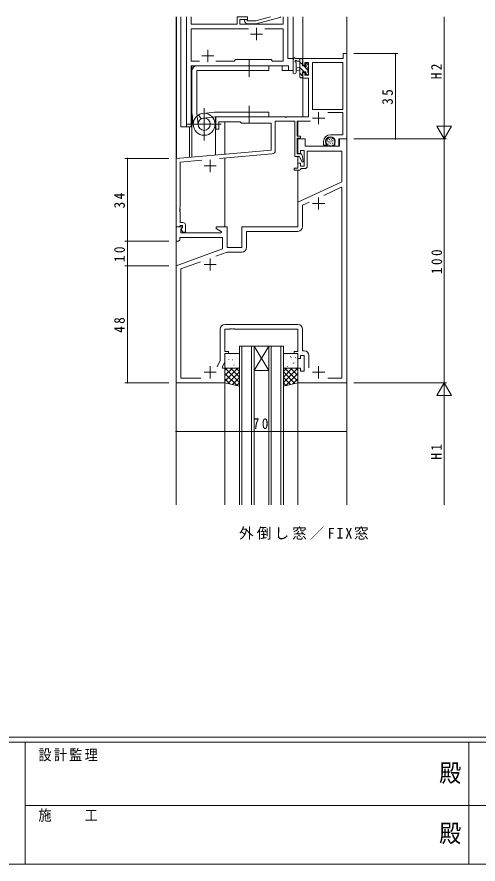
# Model space of a CAD drawing. Units: millimetres, scale not verified. Extents: x -567 to 567, y -403 to 403.
# Drawn here: x -198.2 to -8.9, y -403 to -55.6 of the extents above; entities that cross this region are included whole.
import ezdxf
from ezdxf.enums import TextEntityAlignment as Align

# ---------------------------------------------------------------- set-up
doc = ezdxf.new("R2010")
doc.units = ezdxf.units.MM
doc.header["$LTSCALE"] = 2
for name, color, linetype, lineweight in [('0-1_YKK_ZWAK', 7, 'Continuous', 18), ('0-3_YKK_11', 7, 'Continuous', 18), ('0-4_YKK_12', 2, 'Continuous', 18), ('0-5_YKK_13', 4, 'Continuous', 18), ('0-6_YKK_D', 6, 'Continuous', 18)]:
    doc.layers.add(name, color=color, linetype=linetype, lineweight=lineweight)
doc.layers.add('0-2_USER1', color=7, linetype='Continuous')
doc.styles.add('ＭＳ ゴシック', font='')
doc.styles.get('ＭＳ ゴシック').set_extended_font_data('MS Gothic')

msp = doc.modelspace()

# ---------------------------------------------------------------- linework, layer by layer
at = {"layer": '0-1_YKK_ZWAK'}
for p, q in [((537.274, -351), (-562.726, -351)), ((483.274, -353), (-562.726, -353)), ((-194.726, -353), (-194.726, -403)), ((-12.726, -353), (-12.726, -403)), ((-194.726, -378.999), (-10.726, -378.999)), ((-10.726, -378.999), (173.274, -378.999)), ((-562.726, -403), (483.274, -403))]:
    msp.add_line(p, q, dxfattribs=at)
at = {"layer": '0-3_YKK_11'}
for p, q in [((-128.626, -100.643), (-128.626, -55.642)), ((-126.696, -55.642), (-126.696, -58.643)), ((-126.696, -58.643), (-107.726, -58.643)), ((-107.726, -55.643), (-103.526, -55.643)), ((-107.726, -58.643), (-107.726, -55.643)), ((-106.726, -56.643), (-106.726, -58.643)), ((-103.526, -56.643), (-106.726, -56.643)), ((-106.726, -58.643), (-88.956, -58.643)), ((-103.875, -58.443), (-104.65, -57.667)), ((-99.929, -58.443), (-103.875, -58.443)), ((-103.802, -56.818), (-103.377, -57.243)), ((-103.526, -55.643), (-103.526, -56.643)), ((-103.377, -57.243), (-100.087, -57.243)), ((-100.087, -57.243), (-94.113, -55.642)), ((-90.197, -55.835), (-99.929, -58.443)), ((-89.919, -55.642), (-90.197, -55.835)), ((-88.956, -58.643), (-88.956, -55.642)), ((-87.026, -55.642), (-87.026, -72.643)), ((-126.696, -60.573), (-126.696, -73.713)), ((-103.176, -60.573), (-126.696, -60.573)), ((-99.826, -60.143), (-99.826, -65.143)), ((-88.956, -60.573), (-96.476, -60.573)), ((-88.956, -73.713), (-88.956, -60.573)), ((-102.326, -62.643), (-97.326, -62.643)), ((-119.826, -69.143), (-119.826, -74.143)), ((-122.326, -71.643), (-117.326, -71.643)), ((-87.026, -72.643), (-84.826, -72.643)), ((-84.826, -72.643), (-84.826, -77.643)), ((-80.826, -72.642), (-80.826, -75.442)), ((-64.226, -72.642), (-80.826, -72.642)), ((-64.226, -70.642), (-64.226, -72.642)), ((-62.826, -70.642), (-64.226, -70.642)), ((-62.826, -105.642), (-62.826, -70.642)), ((-126.696, -73.713), (-123.176, -73.713)), ((-126.696, -75.643), (-126.696, -100.643)), ((-86.756, -75.643), (-126.696, -75.643)), ((-116.476, -73.713), (-108.996, -73.713)), ((-108.996, -73.713), (-108.426, -73.143)), ((-108.426, -73.143), (-93.826, -73.143)), ((-93.826, -73.143), (-93.256, -73.713)), ((-93.256, -73.713), (-88.956, -73.713)), ((-86.756, -77.643), (-86.756, -75.643)), ((-80.826, -75.442), (-80.026, -75.442)), ((-80.026, -74.272), (-78.526, -74.272)), ((-80.026, -75.442), (-80.026, -74.272)), ((-78.526, -74.272), (-78.526, -79.542)), ((-76.896, -74.272), (-76.896, -93.642)), ((-64.456, -74.272), (-76.896, -74.272)), ((-76.896, -74.272), (-76.896, -93.642)), ((-64.456, -93.642), (-64.456, -74.272)), ((-84.826, -77.643), (-86.756, -77.643)), ((-80.826, -78.442), (-80.826, -80.742)), ((-80.026, -78.442), (-80.826, -78.442)), ((-80.026, -79.542), (-80.026, -78.442)), ((-78.526, -79.542), (-80.026, -79.542)), ((-80.826, -80.742), (-78.526, -80.742)), ((-78.526, -80.742), (-78.526, -96.642)), ((-76.896, -93.642), (-64.456, -93.642)), ((-116.526, -96.642), (-116.526, -101.642)), ((-88.284, -96.642), (-116.526, -96.642)), ((-88.101, -96.762), (-88.284, -96.642)), ((-87.551, -96.762), (-88.101, -96.762)), ((-87.368, -96.642), (-87.551, -96.762)), ((-78.526, -96.642), (-87.368, -96.642)), ((-76.826, -97.142), (-71.826, -97.142)), ((-74.326, -94.642), (-74.326, -99.642)), ((-70.618, -94.842), (-64.456, -94.842)), ((-64.456, -94.842), (-64.456, -103.942)), ((-126.696, -100.643), (-128.626, -100.643)), ((-115.326, -98.642), (-106.526, -98.642)), ((-115.326, -101.642), (-115.326, -98.642)), ((-106.526, -98.642), (-106.026, -99.142)), ((-106.026, -99.142), (-93.826, -99.142)), ((-93.826, -99.142), (-93.826, -110.23)), ((-92.126, -98.342), (-84.126, -98.342)), ((-92.126, -110.343), (-92.126, -98.342)), ((-84.126, -98.342), (-84.126, -112.842)), ((-83.126, -98.342), (-77.612, -98.342)), ((-83.126, -104.542), (-83.126, -98.342)), ((-116.526, -101.642), (-115.326, -101.642)), ((-64.456, -103.942), (-69.526, -103.942)), ((-81.826, -104.542), (-83.126, -104.542)), ((-83.126, -105.342), (-81.826, -105.342)), ((-83.126, -111.842), (-83.126, -105.342)), ((-82.826, -105.642), (-82.826, -111.642)), ((-79.826, -105.642), (-82.826, -105.642)), ((-81.826, -105.342), (-81.826, -104.542)), ((-79.826, -108.642), (-79.826, -105.642)), ((-72.326, -106.742), (-72.326, -108.242)), ((-71.326, -107.003), (-71.326, -106.742)), ((-67.726, -106.742), (-67.726, -108.642)), ((-66.026, -105.642), (-62.826, -105.642)), ((-66.026, -108.642), (-66.026, -105.642)), ((-65.826, -105.642), (-65.826, -108.642)), ((-62.826, -105.642), (-65.826, -105.642)), ((-62.826, -205.642), (-62.826, -105.642)), ((-93.826, -110.23), (-132.826, -113.642)), ((-81.826, -110.442), (-80.226, -110.442)), ((-81.826, -111.642), (-81.826, -110.442)), ((-80.226, -110.442), (-80.226, -116.842)), ((-65.826, -108.642), (-79.826, -108.642)), ((-79.026, -110.642), (-64.756, -110.642)), ((-79.026, -116.842), (-79.026, -110.642)), ((-72.326, -108.242), (-71.05, -108.242)), ((-71.05, -108.242), (-70.89, -107.854)), ((-70.89, -107.854), (-71.033, -107.711)), ((-67.726, -108.642), (-66.026, -108.642)), ((-64.756, -110.642), (-64.756, -123.216)), ((-132.826, -113.642), (-132.826, -141.642)), ((-131.196, -115.135), (-122.229, -114.351)), ((-118.826, -114.242), (-118.826, -119.242)), ((-115.075, -113.725), (-93.495, -111.837)), ((-84.126, -112.842), (-82.173, -112.842)), ((-81.384, -111.842), (-83.126, -111.842)), ((-82.826, -111.642), (-81.826, -111.642)), ((-82.173, -112.842), (-81.093, -115.157)), ((-80.918, -112.842), (-81.384, -111.842)), ((-80.724, -115.059), (-80.918, -112.842)), ((-131.196, -133.684), (-131.196, -115.135)), ((-121.326, -116.742), (-116.326, -116.742)), ((-84.326, -117.642), (-84.326, -118.442)), ((-82.826, -117.642), (-84.326, -117.642)), ((-82.826, -115.642), (-82.826, -117.642)), ((-81.826, -115.642), (-82.826, -115.642)), ((-81.826, -116.842), (-81.826, -115.642)), ((-80.226, -116.842), (-81.826, -116.842)), ((-81.826, -118.142), (-81.526, -117.842)), ((-81.526, -117.842), (-80.026, -117.842)), ((-81.093, -115.157), (-80.724, -115.059)), ((-84.326, -118.442), (-82.126, -118.442)), ((-82.126, -118.442), (-81.826, -118.142)), ((-64.756, -123.216), (-82.826, -131.642)), ((-65.034, -125.475), (-72.203, -128.818)), ((-64.756, -125.652), (-65.034, -125.475)), ((-64.756, -203.712), (-64.756, -125.652)), ((-82.826, -131.642), (-82.826, -141.642)), ((-78.237, -131.631), (-80.896, -132.871)), ((-74.326, -129.642), (-74.326, -134.642)), ((-131.316, -133.867), (-131.196, -133.684)), ((-131.316, -134.417), (-131.316, -133.867)), ((-131.196, -134.6), (-131.316, -134.417)), ((-131.316, -134.867), (-131.196, -134.684)), ((-131.316, -135.417), (-131.316, -134.867)), ((-131.196, -135.6), (-131.316, -135.417)), ((-131.196, -134.684), (-131.196, -134.6)), ((-80.896, -132.871), (-80.896, -141.572)), ((-76.826, -132.142), (-71.826, -132.142)), ((-131.196, -139.942), (-131.196, -135.6)), ((-132.826, -141.642), (-131.496, -141.642)), ((-132.826, -141.642), (-132.826, -147.642)), ((-130.35, -141.642), (-132.826, -141.642)), ((-131.496, -141.642), (-131.196, -141.342)), ((-130.026, -139.942), (-131.196, -139.942)), ((-131.196, -141.342), (-130.996, -141.142)), ((-130.996, -141.142), (-130.226, -141.142)), ((-130.896, -142.736), (-130.19, -142.03)), ((-130.226, -142.042), (-130.826, -142.642)), ((-130.19, -142.03), (-130.35, -141.642)), ((-130.226, -141.142), (-130.226, -142.042)), ((-129.026, -143.942), (-129.026, -140.942)), ((-116.326, -141.642), (-116.326, -142.442)), ((-111.826, -141.642), (-116.326, -141.642)), ((-111.826, -150.142), (-111.826, -141.642)), ((-105.826, -141.642), (-105.826, -150.142)), ((-82.826, -141.642), (-105.826, -141.642)), ((-130.896, -144.142), (-130.896, -142.736)), ((-114.282, -144.142), (-130.896, -144.142)), ((-130.826, -142.642), (-130.075, -143.942)), ((-130.075, -143.942), (-129.026, -143.942)), ((-116.326, -142.442), (-114.161, -143.692)), ((-114.161, -143.692), (-114.282, -144.142)), ((-103.896, -143.572), (-103.896, -150.072)), ((-82.896, -143.572), (-103.896, -143.572)), ((-132.826, -147.642), (-131.826, -147.642)), ((-131.826, -147.642), (-131.326, -147.142)), ((-131.326, -146.072), (-113.826, -146.072)), ((-131.326, -147.142), (-131.326, -146.072)), ((-113.826, -146.072), (-113.826, -150.726)), ((-113.826, -150.726), (-132.826, -157.642)), ((-111.88, -152.072), (-116.492, -153.751)), ((-105.896, -152.072), (-111.88, -152.072)), ((-105.826, -150.142), (-111.826, -150.142)), ((-122.794, -156.044), (-130.896, -158.993)), ((-118.826, -154.642), (-118.826, -159.642)), ((-132.826, -157.642), (-132.826, -205.642)), ((-130.896, -158.993), (-130.896, -203.712)), ((-121.326, -157.142), (-116.326, -157.142)), ((-114.756, -196.569), (-114.756, -183.712)), ((-112.826, -183.642), (-110.784, -183.642)), ((-112.826, -192.842), (-112.826, -183.642)), ((-112.756, -181.712), (-82.896, -181.712)), ((-110.784, -183.642), (-110.601, -183.522)), ((-110.601, -183.522), (-110.051, -183.522)), ((-110.051, -183.522), (-109.868, -183.642)), ((-109.868, -183.642), (-109.784, -183.642)), ((-109.784, -183.642), (-109.601, -183.522)), ((-109.601, -183.522), (-109.051, -183.522)), ((-109.051, -183.522), (-108.868, -183.642)), ((-108.868, -183.642), (-82.826, -183.642)), ((-82.826, -183.642), (-82.826, -192.842)), ((-80.896, -183.712), (-80.896, -192.512)), ((-111.326, -192.842), (-112.826, -192.842)), ((-112.826, -193.642), (-111.326, -193.642)), ((-112.826, -196.997), (-112.826, -193.642)), ((-111.326, -193.642), (-111.326, -192.842)), ((-84.326, -192.842), (-84.326, -193.642)), ((-82.826, -192.842), (-84.326, -192.842)), ((-84.326, -193.642), (-82.826, -193.642)), ((-82.826, -193.642), (-82.826, -195.642)), ((-81.826, -194.442), (-80.226, -194.442)), ((-81.826, -195.642), (-81.826, -194.442)), ((-80.896, -192.512), (-80.296, -192.512)), ((-80.226, -194.442), (-80.226, -200.842)), ((-78.296, -194.512), (-78.296, -199.542)), ((-115.921, -199.069), (-114.756, -196.569)), ((-113.826, -199.142), (-112.826, -196.997)), ((-82.826, -195.642), (-81.826, -195.642)), ((-121.326, -201.342), (-116.326, -201.342)), ((-118.826, -198.842), (-118.826, -203.842)), ((-113.826, -199.642), (-113.826, -199.142)), ((-112.826, -199.642), (-113.826, -199.642)), ((-112.826, -205.642), (-112.826, -199.642)), ((-82.826, -199.642), (-82.826, -205.642)), ((-81.826, -199.642), (-82.826, -199.642)), ((-81.826, -200.842), (-81.826, -199.642)), ((-80.226, -200.842), (-81.826, -200.842)), ((-76.826, -201.342), (-71.826, -201.342)), ((-74.326, -198.842), (-74.326, -203.842)), ((-130.896, -203.712), (-122.635, -203.712)), ((-70.517, -203.712), (-64.756, -203.712)), ((-70.517, -203.712), (-64.756, -203.712)), ((-132.826, -205.642), (-112.826, -205.642)), ((-82.826, -205.642), (-62.826, -205.642))]:
    msp.add_line(p, q, dxfattribs=at)
for centre, radius, start, end in [((-104.226, -57.243), 0.6, 45, 225), ((-69.526, -106.742), 2.8, 90.00001, 179.99999), ((-69.526, -106.742), 1.8, 359.99999, 180.00001), ((-70.326, -107.003), 1, 179.99998, 224.99997), ((-93.626, -110.343), 1.5, 275, 0.00001), ((-80.026, -116.842), 1, 270.00001, 359.99999), ((-130.026, -140.942), 1, 0.00001, 89.99999), ((-82.896, -141.572), 2, 270.00001, 359.99999), ((-105.896, -150.072), 2, 270.00001, 359.99999), ((-112.756, -183.712), 2, 90.00001, 179.99999), ((-82.896, -183.712), 2, 0.00001, 89.99999), ((-80.296, -194.512), 2, 0.00001, 89.99999)]:
    msp.add_arc(centre, radius, start, end, dxfattribs=at)
at = {"layer": '0-4_YKK_12'}
for p, q in [((-132.826, -255.642), (-132.826, -55.642)), ((-132.726, -113.693), (-132.726, -55.642)), ((-130.826, -100.643), (-130.826, -55.642)), ((-84.826, -77.643), (-84.826, -55.642)), ((-80.826, -72.643), (-80.826, -55.642)), ((-62.826, -255.642), (-62.826, -55.642)), ((-80.826, -70.5), (-80.826, -75.742)), ((-126.626, -75.643), (-89.326, -75.643)), ((-126.626, -100.643), (-126.626, -75.643)), ((-126.326, -113.073), (-126.326, -75.643)), ((-89.326, -75.643), (-89.326, -77.643)), ((-89.326, -77.643), (-84.826, -77.643)), ((-80.826, -78.142), (-80.826, -96.643)), ((-80.826, -96.643), (-116.726, -96.643)), ((-116.726, -112.233), (-116.726, -96.643)), ((-126.626, -100.643), (-130.826, -100.643)), ((-127.326, -113.161), (-127.326, -100.643)), ((-112.826, -111.892), (-112.826, -98.642)), ((-82.828, -98.342), (-82.828, -104.542)), ((-82.828, -105.342), (-82.828, -111.842)), ((-112.826, -141.642), (-112.826, -113.528)), ((-82.828, -112.842), (-82.828, -117.342)), ((-82.828, -118.442), (-82.828, -141.642)), ((-106.826, -190.642), (-100.826, -190.642)), ((-106.826, -255.642), (-106.826, -190.642)), ((-105.826, -190.642), (-105.826, -255.642)), ((-101.826, -255.642), (-101.826, -190.642)), ((-100.826, -190.642), (-94.826, -200.642)), ((-94.826, -190.642), (-100.826, -200.642)), ((-94.826, -190.642), (-100.826, -190.642)), ((-100.826, -190.642), (-100.826, -255.642)), ((-94.826, -190.642), (-88.826, -190.642)), ((-94.826, -255.642), (-94.826, -190.642)), ((-93.826, -190.642), (-93.826, -255.642)), ((-89.826, -255.642), (-89.826, -190.642)), ((-88.826, -190.642), (-88.826, -255.642)), ((-94.826, -200.642), (-100.826, -200.642)), ((-112.824, -255.642), (-112.824, -205.642)), ((-82.826, -255.642), (-82.826, -205.642))]:
    msp.add_line(p, q, dxfattribs=at)
at = {"layer": '0-5_YKK_13'}
for p, q in [((-81.126, -72.642), (-83.806, -72.642)), ((-82.026, -72.642), (-82.026, -80.242)), ((-80.826, -73.14), (-81.324, -72.642)), ((-80.826, -73.542), (-80.826, -72.942)), ((-94.822, -75.643), (-124.322, -75.643)), ((-102.826, -73.143), (-102.826, -80.143)), ((-94.822, -77.643), (-94.822, -75.643)), ((-84.826, -78.37), (-84.826, -73.208)), ((-83.626, -78.37), (-83.623, -74.409)), ((-83.206, -73.842), (-82.026, -73.842)), ((-82.026, -76.342), (-83.17, -76.444)), ((-81.026, -75.185), (-82.026, -74.185)), ((-81.026, -75.742), (-81.026, -73.742)), ((-80.087, -75.742), (-81.026, -75.742)), ((-78.726, -77.485), (-80.469, -75.742)), ((-79.626, -74.942), (-79.626, -75.281)), ((-78.526, -75.44), (-79.324, -74.642)), ((-78.614, -75.23), (-79.114, -74.73)), ((-78.726, -78.342), (-78.726, -76.242)), ((-78.526, -76.042), (-78.526, -75.442)), ((-126.322, -77.643), (-126.322, -95.142)), ((-124.322, -95.143), (-124.322, -77.643)), ((-94.822, -77.643), (-124.322, -77.643)), ((-82.026, -77.542), (-83.17, -77.44)), ((-80.314, -78.142), (-82.026, -76.43)), ((-80.826, -79.875), (-82.026, -78.675)), ((-81.026, -78.142), (-79.626, -78.142)), ((-81.026, -79.442), (-81.026, -78.142)), ((-80.826, -80.242), (-80.826, -79.642)), ((-79.626, -78.142), (-79.626, -79.042)), ((-79.114, -79.342), (-79.626, -78.83)), ((-79.326, -79.342), (-78.826, -79.342)), ((-78.526, -79.042), (-78.526, -78.542)), ((-81.726, -80.542), (-81.126, -80.542)), ((-121.322, -106.291), (-121.322, -92.994)), ((-121.322, -106.143), (-121.322, -93.143)), ((-102.826, -99.143), (-102.826, -92.143)), ((-126.31, -95.357), (-125.796, -100.125)), ((-123.834, -99.9), (-124.322, -95.143)), ((-123.615, -95.771), (-122.608, -97.47)), ((-117.036, -94.654), (-121.804, -95.169)), ((-117.036, -94.654), (-121.804, -95.169)), ((-116.822, -96.643), (-121.579, -97.131)), ((-116.822, -94.643), (-94.826, -94.643)), ((-116.822, -96.643), (-94.826, -96.643)), ((-94.826, -96.643), (-94.826, -94.643)), ((-128.251, -99.643), (-114.392, -99.643)), ((-114.822, -99.643), (-127.822, -99.643)), ((-71.25, -106.379), (-71.25, -106.579)), ((-71.089, -107.138), (-71.089, -107.338)), ((-70.698, -106.057), (-70.698, -106.257)), ((-70.629, -106.655), (-70.629, -106.855)), ((-70.445, -105.505), (-70.445, -105.705)), ((-70.146, -107.621), (-70.146, -107.821)), ((-70.1, -106.517), (-70.1, -106.717)), ((-70.054, -107.115), (-70.054, -107.315)), ((-69.985, -105.183), (-69.985, -105.383)), ((-69.824, -105.804), (-69.824, -106.004)), ((-69.571, -106.402), (-69.571, -106.602)), ((-69.41, -107.506), (-69.41, -107.706)), ((-69.364, -105.298), (-69.364, -105.498)), ((-69.203, -106.747), (-69.203, -106.947)), ((-69.111, -105.942), (-69.111, -106.142)), ((-68.628, -105.482), (-68.628, -105.682)), ((-68.582, -107.345), (-68.582, -107.545)), ((-68.536, -106.793), (-68.536, -106.993)), ((-68.49, -106.218), (-68.49, -106.418)), ((-68.076, -107.621), (-68.076, -107.821)), ((-67.869, -106.954), (-67.869, -107.154)), ((-67.8, -106.241), (-67.8, -106.441)), ((-70.583, -107.759), (-70.583, -107.959)), ((-69.985, -108.196), (-69.985, -108.396)), ((-69.433, -108.38), (-69.433, -108.58)), ((-68.72, -108.15), (-68.72, -108.35)), ((-112.826, -194.143), (-112.826, -199.143)), ((-107.328, -193.643), (-112.326, -193.643)), ((-110.351, -194.339), (-110.307, -194.363)), ((-106.828, -199.143), (-106.828, -194.143)), ((-88.826, -194.142), (-88.826, -199.142)), ((-83.326, -193.642), (-88.326, -193.642)), ((-87.982, -194.206), (-87.938, -194.182)), ((-82.826, -199.142), (-82.826, -194.142)), ((-112.641, -196.97), (-112.634, -196.978)), ((-112.428, -194.771), (-112.384, -194.795)), ((-111.785, -196.963), (-111.741, -196.987)), ((-111.228, -195.977), (-111.181, -196.065)), ((-110.822, -194.987), (-110.815, -194.995)), ((-109.76, -196.229), (-109.716, -196.253)), ((-108.88, -197.155), (-108.873, -197.163)), ((-107.683, -195.796), (-107.639, -195.82)), ((-107.092, -197.686), (-107.048, -197.71)), ((-88.625, -196.397), (-88.581, -196.373)), ((-87.79, -196.15), (-87.743, -196.062)), ((-87.618, -197.564), (-87.612, -197.557)), ((-86.548, -196.83), (-86.504, -196.806)), ((-85.957, -194.94), (-85.913, -194.916)), ((-85.643, -195.36), (-85.637, -195.352)), ((-84.9, -197.675), (-84.854, -197.586)), ((-84.524, -197.564), (-84.48, -197.54)), ((-83.881, -195.372), (-83.837, -195.348)), ((-83.857, -197.38), (-83.851, -197.372)), ((-112.826, -199.643), (-106.828, -199.643)), ((-112.826, -205.643), (-112.826, -199.643)), ((-112.826, -204.977), (-107.492, -199.643)), ((-112.826, -202.732), (-109.737, -199.643)), ((-112.826, -200.487), (-111.982, -199.643)), ((-106.828, -205.543), (-112.728, -199.643)), ((-112.326, -199.643), (-107.328, -199.643)), ((-111.544, -205.94), (-106.828, -201.224)), ((-111.193, -198.853), (-111.149, -198.877)), ((-110.666, -199.175), (-110.659, -199.182)), ((-106.828, -203.298), (-110.483, -199.643)), ((-109.117, -198.42), (-109.073, -198.444)), ((-106.828, -201.053), (-108.238, -199.643)), ((-106.828, -199.643), (-106.828, -207.034)), ((-88.826, -199.642), (-88.826, -207.033)), ((-82.826, -199.642), (-88.826, -199.642)), ((-88.826, -205.544), (-82.924, -199.642)), ((-88.826, -203.299), (-85.169, -199.642)), ((-88.826, -201.054), (-87.414, -199.642)), ((-84.108, -205.939), (-88.826, -201.221)), ((-88.326, -199.642), (-83.326, -199.642)), ((-82.826, -204.976), (-88.16, -199.642)), ((-87.191, -199.021), (-87.148, -198.997)), ((-82.826, -202.731), (-85.915, -199.642)), ((-85.799, -199.547), (-85.792, -199.54)), ((-85.115, -199.454), (-85.071, -199.43)), ((-82.826, -200.486), (-83.67, -199.642)), ((-82.826, -205.642), (-82.826, -199.642)), ((-107.81, -206.806), (-112.826, -201.79)), ((-110.733, -206.128), (-112.826, -204.035)), ((-109.721, -206.363), (-106.828, -203.469)), ((-85.931, -206.362), (-88.826, -203.466)), ((-87.842, -206.805), (-82.826, -201.789)), ((-84.919, -206.127), (-82.826, -204.034)), ((-106.828, -207.034), (-112.826, -205.643)), ((-107.899, -206.785), (-106.828, -205.714)), ((-88.826, -207.033), (-82.826, -205.642)), ((-87.753, -206.784), (-88.826, -205.711))]:
    msp.add_line(p, q, dxfattribs=at)
for centre, radius in [((-121.322, -99.643), 4.5), ((-121.322, -99.643), 2.525), ((-69.526, -106.741), 2)]:
    msp.add_circle(centre, radius, dxfattribs=at)
for centre, radius, start, end in [((-84.916, -72.752), 0.3, 310.52878, 10.52878), ((-84.326, -72.642), 0.3, 30, 190.52878), ((-83.806, -72.342), 0.3, 210, 270), ((-81.126, -72.942), 0.3, 0, 90), ((-124.322, -77.643), 2, 90, 180), ((-84.526, -73.208), 0.3, 130.52878, 180), ((-83.726, -73.842), 0.3, 30, 250.81024), ((-83.923, -74.409), 0.3, 359.95977, 70.81024), ((-83.206, -73.542), 0.3, 210, 270), ((-81.026, -73.542), 0.2, 270, 0), ((-80.087, -76.042), 0.3, 33.05573, 90), ((-79.626, -75.742), 0.25, 213.05573, 56.94427), ((-79.326, -74.942), 0.3, 45, 180), ((-79.326, -75.281), 0.3, 180, 236.94427), ((-78.726, -76.042), 0.2, 270, 0), ((-78.826, -75.442), 0.3, 0, 45), ((-84.226, -78.369), 0.6, 179.95977, 359.95977), ((-83.126, -76.942), 0.5, 95.09207, 264.90793), ((-81.026, -79.642), 0.2, 0, 90), ((-79.326, -79.042), 0.3, 180, 270), ((-78.826, -79.042), 0.3, 270, 0), ((-78.726, -78.542), 0.2, 0, 90), ((-81.726, -80.242), 0.3, 180, 270), ((-81.126, -80.242), 0.3, 270, 0), ((-124.322, -95.143), 2, 179.99075, 186.15767), ((-116.822, -96.643), 2, 90.00003, 96.15771), ((-112.326, -194.143), 0.5, 90, 180), ((-107.328, -194.143), 0.5, 0, 90), ((-88.326, -194.142), 0.5, 90, 180), ((-83.326, -194.142), 0.5, 0, 90), ((-112.326, -199.143), 0.5, 180, 270), ((-107.328, -199.143), 0.5, 270, 0), ((-88.326, -199.142), 0.5, 180, 270), ((-83.326, -199.142), 0.5, 270, 0)]:
    msp.add_arc(centre, radius, start, end, dxfattribs=at)
at = {"layer": '0-6_YKK_D'}
for p, q in [((-22.826, -55.642), (-22.826, -99.642)), ((-59.826, -70.642), (-41.826, -70.642)), ((-42.826, -105.642), (-42.826, -70.642)), ((-22.826, -105.642), (-22.826, -95.25)), ((-19.826, -100.446), (-25.826, -100.446)), ((-22.826, -105.642), (-25.826, -100.446)), ((-22.826, -105.642), (-19.826, -100.446)), ((-59.826, -105.642), (-41.826, -105.642)), ((-59.826, -105.642), (-21.826, -105.642)), ((-59.826, -105.642), (-21.826, -105.642)), ((-22.826, -105.642), (-22.826, -205.642)), ((-135.826, -113.642), (-153.826, -113.642)), ((-152.826, -113.642), (-152.826, -147.642)), ((-135.826, -147.642), (-153.826, -147.642)), ((-135.826, -147.642), (-153.826, -147.642)), ((-152.826, -147.642), (-152.826, -157.642)), ((-135.826, -157.642), (-153.826, -157.642)), ((-135.826, -157.642), (-153.826, -157.642)), ((-152.826, -157.642), (-152.826, -205.642)), ((-135.826, -205.642), (-153.826, -205.642)), ((-62.826, -207.642), (-62.826, -226.642)), ((-59.826, -205.642), (-21.826, -205.642)), ((-59.826, -205.642), (-21.826, -205.642)), ((-22.826, -205.642), (-25.826, -210.838)), ((-22.826, -205.642), (-22.826, -216.034)), ((-22.826, -205.642), (-19.826, -210.838)), ((-25.826, -210.838), (-19.826, -210.838)), ((-22.826, -211.642), (-22.826, -255.642)), ((-62.826, -225.642), (-132.826, -225.642))]:
    msp.add_line(p, q, dxfattribs=at)
for centre, start, end in [((-42.826, -70.642), 90, 270), ((-42.826, -70.642), 270, 90), ((-42.826, -105.642), 90, 270), ((-42.826, -105.642), 270, 90), ((-152.826, -113.642), 90, 270), ((-152.826, -113.642), 270, 90), ((-152.826, -147.642), 90, 270), ((-152.826, -147.642), 90, 270), ((-152.826, -147.642), 270, 90), ((-152.826, -147.642), 270, 90), ((-152.826, -157.642), 90, 270), ((-152.826, -157.642), 90, 270), ((-152.826, -157.642), 270, 90), ((-152.826, -157.642), 270, 90), ((-152.826, -205.642), 90, 270), ((-152.826, -205.642), 270, 90), ((-132.826, -225.642), 0, 180), ((-132.826, -225.642), 180, 0), ((-62.826, -225.642), 0, 180), ((-62.826, -225.642), 180, 0)]:
    msp.add_arc(centre, 0.106, start, end, dxfattribs=at)

# ---------------------------------------------------------------- texts
at = {"layer": '0-1_YKK_ZWAK', "style": 'ＭＳ ゴシック', "width": 0.9}
for p in [(-24.843, -371.509), (-24.843, -396.254)]:
    msp.add_text('殿', height=7.331, dxfattribs=at).set_placement(p, align=Align.BOTTOM_LEFT)
at = {"layer": '0-1_YKK_ZWAK', "char_height": 4.399, "attachment_point": 7, "style": 'ＭＳ ゴシック'}
for s, insert in [('\\T1.17;\\W0.9;設計監理', (-189.341, -360.904)), ('\\T1.17;\\W0.9;施\u3000\u3000工', (-189.341, -385.649))]:
    msp.add_mtext(s, dxfattribs=dict(at, insert=insert))
at = {"layer": '0-2_USER1', "insert": (-106.992, -270.056), "char_height": 4.399, "attachment_point": 7, "style": 'ＭＳ ゴシック'}
msp.add_mtext('\\T1.21;外倒し窓／FIX窓', dxfattribs=at)
at = {"layer": '0-6_YKK_D', "color": 7, "char_height": 4.399, "attachment_point": 7, "rotation": 90, "style": 'ＭＳ ゴシック'}
for s, insert in [('\\T1.37;\\W0.9;H2', (-23.826, -81.162)), ('\\T1.37;\\W0.9;35', (-43.826, -91.662)), ('\\T1.37;\\W0.9;34', (-153.826, -134.162)), ('\\T1.37;\\W0.9;10', (-153.826, -156.162)), ('\\T1.38;\\W0.9;100', (-23.626, -161.082)), ('\\T1.37;\\W0.9;48', (-153.826, -185.162)), ('\\T1.37;\\W0.9;H1', (-23.826, -237.162))]:
    msp.add_mtext(s, dxfattribs=dict(at, insert=insert))
at = {"layer": '0-6_YKK_D', "color": 7, "insert": (-101.346, -224.642), "char_height": 4.399, "attachment_point": 7, "style": 'ＭＳ ゴシック'}
msp.add_mtext('\\T1.37;\\W0.9;70', dxfattribs=at)

doc.saveas('drawing.dxf')
